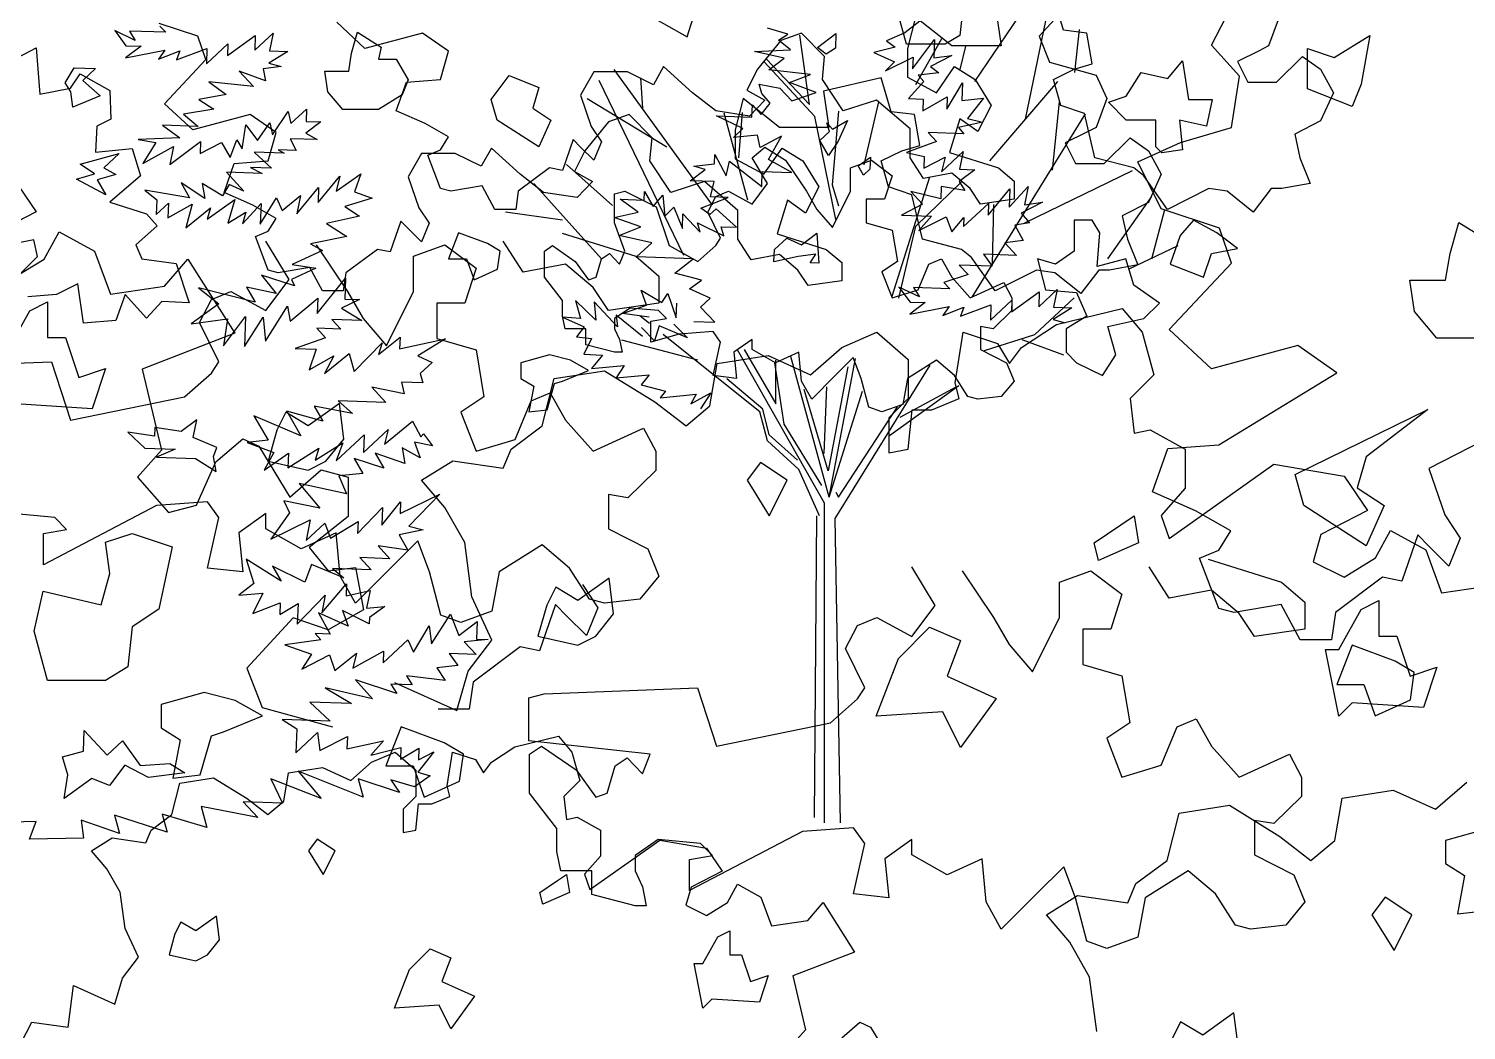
# Model space of a CAD drawing. Header units: inches. Extents: x -11 to 128, y 7 to 56.
# Drawn here: x 28.426 to 29, y 22.631 to 23.031 of the extents above; entities that cross this region are included whole.
import ezdxf

# ---------------------------------------------------------------- set-up
doc = ezdxf.new("R2010")
doc.units = ezdxf.units.IN
doc.header["$MEASUREMENT"] = 0
doc.layers.add('CAY', color=94, linetype='Continuous')
doc.layers.add('CAY-3', color=61, linetype='Continuous')
picture_1 = doc.add_image_def('image1.jpg', size_in_pixel=(1680, 1093))

# ---------------------------------------------------------------- blocks, each defined once
blk = doc.blocks.new('A$C76451831')
at = {"layer": 'CAY'}
for p, q in [((2542.7, 1933.8), (2529.2, 1923.4)), ((2425.3, 1922), (2407, 1927.6)), ((2417, 1916.8), (2425.3, 1922)), ((2529.2, 1923.4), (2513.1, 1916.2)), ((2395.4, 1906.7), (2427.6, 1908.3)), ((2421.9, 1900.8), (2395.4, 1906.7)), ((2427.6, 1908.3), (2417, 1916.8)), ((2520.6, 1910.5), (2501.8, 1905.7)), ((2501.8, 1905.7), (2520.1, 1897.4)), ((2513.1, 1916.2), (2520.6, 1910.5)), ((2536.2, 1891.4), (2555.7, 1917.4)), ((2555.7, 1917.4), (2555.1, 1901.1)), ((2408.4, 1890.4), (2421.9, 1900.8)), ((2512.1, 1889.5), (2536.6, 1901.8)), ((2520.1, 1897.4), (2512.1, 1889.5)), ((2536.6, 1901.8), (2536.2, 1891.4)), ((2571.1, 1903.3), (2552.1, 1893.5)), ((2552.1, 1893.5), (2559.6, 1887.8)), ((2555.1, 1901.1), (2571.1, 1903.3)), ((2445.4, 1886.4), (2408.4, 1890.4)), ((2426.6, 1879.3), (2445.4, 1886.4)), ((2546.2, 1880.1), (2532.6, 1864.8)), ((2559.6, 1887.8), (2541, 1885.8)), ((2541, 1885.8), (2546.2, 1880.1)), ((2402.2, 1869.3), (2399.8, 1877.6)), ((2399.8, 1877.6), (2418.2, 1874.2)), ((2409.6, 1860.9), (2402.2, 1869.3)), ((2418.2, 1874.2), (2428.7, 1862.9)), ((2450.3, 1870.4), (2426.6, 1879.3)), ((2428.7, 1862.9), (2450.3, 1870.4)), ((2566.7, 1855.4), (2580.6, 1878.9)), ((2580.6, 1878.9), (2580.1, 1863.1)), ((2393.3, 1848.3), (2393.7, 1859.2)), ((2393.7, 1859.2), (2401.6, 1850.7)), ((2401.6, 1850.7), (2409.6, 1860.9)), ((2532.6, 1864.8), (2545.7, 1864.3)), ((2545.3, 1853.9), (2567, 1866.3)), ((2545.7, 1864.3), (2545.3, 1853.9)), ((2567, 1866.3), (2566.7, 1855.4)), ((2580.1, 1863.1), (2599.2, 1865.2)), ((2599.2, 1865.2), (2585, 1847.1)), ((2361.6, 1849.4), (2393.3, 1848.3)), ((2385.3, 1838.2), (2361.6, 1849.4)), ((2598.4, 1843.9), (2577, 1839.2)), ((2585, 1847.1), (2598.4, 1843.9)), ((2376.8, 1830.3), (2385.3, 1838.2)), ((2398.2, 1832.3), (2376.8, 1830.3)), ((2400.5, 1821.3), (2398.2, 1832.3)), ((2419.5, 1831.5), (2400.5, 1821.3)), ((2407.9, 1810.6), (2419.5, 1831.5)), ((2581.8, 1833.6), (2550.1, 1834.7)), ((2550.1, 1834.7), (2557.5, 1826.7)), ((2577, 1839.2), (2581.8, 1833.6)), ((2557.5, 1826.7), (2530.9, 1816.8)), ((2530.9, 1816.8), (2546.6, 1813.5)), ((2562, 1799.8), (2581.2, 1817.7)), ((2581.2, 1817.7), (2577.9, 1802)), ((2341.5, 1804.8), (2360.1, 1806.9)), ((2351.8, 1801.7), (2341.5, 1804.8)), ((2360.1, 1806.9), (2360.4, 1815)), ((2360.4, 1815), (2370.2, 1796.1)), ((2370.2, 1796.1), (2373.4, 1809.1)), ((2373.4, 1809.1), (2402, 1786.8)), ((2428.8, 1799), (2407.9, 1810.6)), ((2546.6, 1813.5), (2546.3, 1803.1)), ((2546.3, 1803.1), (2565.2, 1812.8)), ((2565.2, 1812.8), (2562, 1799.8)), ((1735.8, 1794.7), (1756.4, 1764.1)), ((2338.3, 1791.8), (2351.8, 1801.7)), ((2359.6, 1791), (2338.3, 1791.8)), ((2356.4, 1777.5), (2359.6, 1791)), ((2402, 1786.8), (2402.5, 1799.9)), ((2402.5, 1799.9), (2428.8, 1799)), ((2591.5, 1801.5), (2577.6, 1791.1)), ((2577.6, 1791.1), (2582.7, 1783.2)), ((2577.9, 1802), (2591.5, 1801.5)), ((2297.4, 1774.6), (2297.7, 1782.3)), ((2297.7, 1782.3), (2305.3, 1768.9)), ((2305.3, 1768.9), (2313.9, 1779)), ((2313.9, 1779), (2315.9, 1760.3)), ((2561.2, 1775.8), (2534.7, 1782.2)), ((2534.7, 1782.2), (2545.1, 1770.9)), ((2561.5, 1786.7), (2561.2, 1775.8)), ((2582.7, 1783.2), (2561.5, 1786.7)), ((2603.3, 1761.2), (2622.6, 1784.5)), ((2622.1, 1768.2), (2639, 1786.7)), ((2622.6, 1784.5), (2622.1, 1768.2)), ((2639, 1786.7), (2635.8, 1770.5)), ((2292, 1763.9), (2276.1, 1775.3)), ((2276.1, 1775.3), (2297.4, 1774.6)), ((2315.9, 1760.3), (2323.9, 1768.2)), ((2323.9, 1768.2), (2331.4, 1749.4)), ((2347.9, 1767.4), (2372.2, 1777)), ((2355.9, 1761.7), (2347.9, 1767.4)), ((2361.5, 1766.9), (2355.9, 1761.7)), ((2372.2, 1777), (2356.4, 1777.5)), ((2379.5, 1750.4), (2361.5, 1766.9)), ((2545.1, 1770.9), (2526.2, 1761.2)), ((2581.6, 1751.1), (2603.6, 1771.6)), ((2603.6, 1771.6), (2603.3, 1761.2)), ((2651.7, 1772.6), (2632.8, 1762.9)), ((2635.8, 1770.5), (2651.7, 1772.6)), ((1756.4, 1764.1), (1715.1, 1742.8)), ((2270.6, 1759.2), (2292, 1763.9)), ((2294.3, 1750.7), (2270.6, 1759.2)), ((2331.4, 1749.4), (2331.9, 1762.5)), ((2331.9, 1762.5), (2347.1, 1746.1)), ((2347.1, 1746.1), (2344.7, 1754.4)), ((2344.7, 1754.4), (2368.3, 1742.7)), ((2526.2, 1761.2), (2552.9, 1760.2)), ((2552.9, 1760.2), (2541.6, 1747.5)), ((2541.6, 1747.5), (2566, 1759.8)), ((2566, 1759.8), (2571, 1746.5)), ((2571, 1746.5), (2581.9, 1759.2)), ((2581.9, 1759.2), (2581.6, 1751.1)), ((2640.2, 1754.5), (2627, 1752.2)), ((2627, 1752.2), (2634.6, 1738.8)), ((2632.8, 1762.9), (2640.2, 1754.5)), ((1763.5, 1722.2), (1777.1, 1746.4)), ((1777.1, 1746.4), (1808.3, 1729.3)), ((2275, 1743.2), (2294.3, 1750.7)), ((2304.2, 1736.7), (2275, 1743.2)), ((2365.9, 1750.9), (2379.5, 1750.4)), ((2368.3, 1742.7), (2365.9, 1750.9)), ((1808.3, 1729.3), (1822.5, 1690.9)), ((2290.6, 1724.1), (2304.2, 1736.7)), ((2628.7, 1725.4), (2599.3, 1726.4)), ((2599.3, 1726.4), (2607.1, 1715.7)), ((2634.6, 1738.8), (2618.3, 1736.6)), ((2618.3, 1736.6), (2628.7, 1725.4)), ((1735.8, 1705.1), (1763.5, 1722.2)), ((1870.8, 1698), (1891.4, 1722.2)), ((1891.4, 1722.2), (1933.3, 1656.1)), ((2340.9, 1722.3), (2290.6, 1724.1)), ((2324.6, 1709.7), (2340.9, 1722.3)), ((2577.7, 1716.8), (2585.5, 1708.3)), ((2607.1, 1715.7), (2577.7, 1716.8)), ((2348.4, 1703.5), (2324.6, 1709.7)), ((2337.7, 1695.7), (2348.4, 1703.5)), ((2585.5, 1708.3), (2564, 1701.4)), ((2564, 1701.4), (2569.2, 1695.7)), ((1822.5, 1690.9), (1870.8, 1698)), ((2294.6, 1694.5), (2313.2, 1683.4)), ((2299.6, 1681.1), (2294.6, 1694.5)), ((2313.2, 1683.4), (2318.5, 1691.4)), ((2318.5, 1691.4), (2325.9, 1669.8)), ((2356, 1687.3), (2337.7, 1695.7)), ((2524, 1697.3), (2533.9, 1683.8)), ((2542.3, 1688.5), (2524, 1697.3)), ((2569.2, 1695.7), (2537.1, 1696.9)), ((2537.1, 1696.9), (2542.3, 1688.5)), ((2624.3, 1675.2), (2648.9, 1693)), ((2648.4, 1679.8), (2664.8, 1695.1)), ((2648.9, 1693), (2648.4, 1679.8)), ((2664.8, 1695.1), (2661.6, 1679.4)), ((2236.3, 1685.2), (2240.6, 1669.3)), ((2254.4, 1667.9), (2236.3, 1685.2)), ((2252.8, 1684.1), (2254.4, 1667.9)), ((2273.6, 1662), (2252.8, 1684.1)), ((2278, 1673.7), (2299.6, 1681.1)), ((2325.9, 1669.8), (2326.4, 1682.9)), ((2347.5, 1679.5), (2356, 1687.3)), ((2360.2, 1665.9), (2347.5, 1679.5)), ((2547.5, 1683.4), (2533.6, 1673)), ((2533.6, 1673), (2568.7, 1679.9)), ((2533.9, 1683.8), (2547.5, 1683.4)), ((2568.7, 1679.9), (2563, 1671.9)), ((2563, 1671.9), (2581.8, 1679.4)), ((2578.8, 1671.4), (2605.9, 1681.3)), ((2581.8, 1679.4), (2578.8, 1671.4)), ((2605.4, 1667.7), (2624.6, 1685.6)), ((2605.9, 1681.3), (2605.4, 1667.7)), ((2624.6, 1685.6), (2624.3, 1675.2)), ((2677.9, 1678.8), (2661.2, 1668.5)), ((2661.6, 1679.4), (2677.9, 1678.8)), ((2664.3, 1664.1), (2722.6, 1678.3)), ((2722.6, 1678.3), (2740.3, 1657)), ((2224.6, 1670.4), (2244.1, 1661.9)), ((2240.6, 1669.3), (2224.6, 1670.4)), ((2272.6, 1672.4), (2273.6, 1662)), ((2295.9, 1653.3), (2272.6, 1672.4)), ((2301.9, 1670.6), (2278, 1673.7)), ((2310.8, 1662.9), (2306.7, 1649.3)), ((2336, 1652.2), (2310.8, 1662.9)), ((2323.9, 1664.2), (2336, 1652.2)), ((2341.7, 1666.5), (2360.2, 1665.9)), ((2633, 1643.5), (2664.3, 1664.1)), ((2661.2, 1668.5), (2672, 1665.4)), ((1933.3, 1656.1), (1850.8, 1624.3)), ((2244.1, 1661.9), (2237.2, 1653)), ((2237.2, 1653), (2250.5, 1651.6)), ((2250.5, 1651.6), (2243.7, 1637.7)), ((2306.7, 1649.3), (2295.1, 1661.4)), ((2473.2, 1643.5), (2504.5, 1657)), ((2504.5, 1657), (2532.2, 1632.9)), ((2574, 1612.2), (2581.1, 1657)), ((2581.1, 1657), (2611.8, 1647)), ((2740.3, 1657), (2750.9, 1619.3)), ((2243.7, 1637.7), (2260.2, 1636.6)), ((2445.5, 1619.3), (2473.2, 1643.5)), ((2611.8, 1647), (2622.4, 1629.3)), ((2622.4, 1629.3), (2633, 1643.5)), ((1850.8, 1624.3), (1867.9, 1552.3)), ((2260.2, 1636.6), (2250.4, 1624.7)), ((2250.4, 1624.7), (2279.7, 1627.6)), ((2279.7, 1627.6), (2272.6, 1616.4)), ((2355.9, 1591.6), (2362.4, 1629.3)), ((2362.4, 1629.3), (2407.8, 1636.4)), ((2407.8, 1636.4), (2445.5, 1619.3)), ((2532.2, 1632.9), (2532.2, 1598.1)), ((2206.7, 1573.9), (2217.3, 1615.8)), ((2217.3, 1615.8), (2262.1, 1622.8)), ((2262.1, 1622.8), (2306.9, 1595.1)), ((2272.6, 1616.4), (2301.9, 1619.3)), ((2301.9, 1619.3), (2294.6, 1610.4)), ((2577.6, 1598.1), (2574, 1612.2)), ((2750.9, 1619.3), (2729.7, 1598.1)), ((2294.6, 1610.4), (2316.5, 1604.8)), ((2316.5, 1604.8), (2311.6, 1598.8)), ((2311.6, 1598.8), (2343.6, 1601.9)), ((2339, 1593.3), (2356.7, 1603.2)), ((2343.6, 1601.9), (2339, 1593.3)), ((2356.7, 1603.2), (2347.6, 1589.1)), ((2306.9, 1595.1), (2334.7, 1573.9)), ((2334.7, 1573.9), (2355.9, 1591.6)), ((2532.2, 1598.1), (2515.1, 1580.9)), ((2532.2, 1553.2), (2535.7, 1588)), ((2535.7, 1588), (2553.4, 1588)), ((2553.4, 1588), (2577.6, 1598.1)), ((2729.7, 1598.1), (2733.2, 1567.4)), ((2179, 1553.2), (2206.7, 1573.9)), ((2515.1, 1580.9), (2515.1, 1549.7)), ((1916.2, 1541.7), (1940.4, 1562.3)), ((1940.4, 1562.3), (1954.5, 1555.8)), ((2733.2, 1567.4), (2747.4, 1570.3)), ((2747.4, 1570.3), (2778.6, 1553.2)), ((1867.9, 1552.3), (1846.6, 1528.1)), ((1954.5, 1555.8), (1982.2, 1510.4)), ((2171.9, 1536.1), (2179, 1553.2)), ((2515.1, 1549.7), (2532.2, 1553.2)), ((2778.6, 1553.2), (2778.6, 1518.4)), ((1899.1, 1503.3), (1916.2, 1541.7)), ((1982.2, 1510.4), (2010, 1534.6)), ((2010, 1534.6), (2034.1, 1528.1)), ((2099.4, 1525.5), (2127.1, 1542.6)), ((2127.1, 1542.6), (2171.9, 1536.1)), ((2764.5, 1473.6), (2857.6, 1539.7)), ((2857.6, 1539.7), (2920.1, 1529)), ((1846.6, 1528.1), (1874.3, 1496.9)), ((2034.1, 1528.1), (2034.1, 1493.3)), ((2120, 1501.3), (2099.4, 1525.5)), ((2920.1, 1529), (2940.8, 1498.4)), ((2778.6, 1518.4), (2757.4, 1494.2)), ((1874.3, 1496.9), (1899.1, 1503.3)), ((2137.7, 1470.1), (2120, 1501.3)), ((2940.8, 1498.4), (2899.5, 1477.1)), ((2034.1, 1493.3), (1999.3, 1465.6)), ((2757.4, 1494.2), (2764.5, 1473.6)), ((2899.5, 1477.1), (2892.4, 1452.9)), ((2947.9, 1456.5), (2961.4, 1480.7)), ((2961.4, 1480.7), (2992.7, 1463.6)), ((1999.3, 1465.6), (2016.4, 1445)), ((2144.2, 1421.7), (2137.7, 1470.1)), ((2992.7, 1463.6), (3006.8, 1425.2)), ((2016.4, 1445), (2040.6, 1447.9)), ((2040.6, 1447.9), (2047.7, 1410.1)), ((2892.4, 1452.9), (2920.1, 1439.4)), ((2920.1, 1439.4), (2947.9, 1456.5)), ((3006.8, 1425.2), (3055.2, 1432.3)), ((2161.9, 1383.3), (2144.2, 1421.7)), ((2047.7, 1410.1), (2016.4, 1392.5)), ((1985.2, 1403.1), (1943.9, 1358.2)), ((2016.4, 1392.5), (1985.2, 1403.1)), ((2140.7, 1355.6), (2161.9, 1383.3)), ((1943.9, 1358.2), (1957.5, 1323.4)), ((2130.6, 1320.8), (2140.7, 1355.6)), ((2075.2, 1345.6), (2130.6, 1320.8)), ((1957.5, 1323.4), (2020, 1306.3)), ((2281, 794.5), (2332.5, 870.4)), ((2326.2, 761), (2347.8, 865.6)), ((2491.6, 827), (2512.8, 868.3)), ((2134, 774), (2125.3, 835.7)), ((2228.6, 791.9), (2251.7, 832.8)), ((2370.1, 802.5), (2374.1, 840.9)), ((2268, 805.1), (2272.9, 825.9)), ((2516.4, 799.3), (2491.6, 827)), ((2138.7, 763.4), (2093.5, 812.2)), ((2095.8, 814.5), (2134, 774)), ((2022.3, 639.8), (1946.8, 795.6)), ((2047.7, 684.5), (1960.2, 805.1)), ((1985.8, 770.9), (1983.8, 797.9)), ((2294.3, 724.1), (2354.9, 794.5)), ((2509.3, 753.8), (2516.4, 799.3)), ((2007, 736.3), (1936.2, 779.1)), ((2159.9, 768.1), (2154, 702.8)), ((2182.7, 720.5), (2195.7, 776.4)), ((2350.1, 715.8), (2356.4, 776.4)), ((2079.1, 689), (2057.9, 766.3)), ((2071.1, 726.8), (2074.5, 766.9)), ((2157.5, 671.8), (2138.7, 763.4)), ((2278.7, 602.9), (2379.6, 765.8)), ((2463.9, 740.3), (2509.3, 753.8)), ((2426.2, 723.2), (2463.9, 740.3)), ((1958.8, 684.4), (1917.8, 720.8)), ((2446.8, 681.3), (2426.2, 723.2)), ((1948.8, 636.8), (1888.7, 704)), ((2207.6, 603.7), (2240.9, 709.9)), ((2228.7, 665.9), (2269.2, 705.2)), ((2325.4, 669), (2421.3, 715.4)), ((2154, 702.8), (2159.9, 684)), ((2399.3, 636.8), (2438.6, 692.2)), ((1914.2, 671.4), (1863.5, 678.5)), ((2296.7, 631.7), (2297.9, 685.1)), ((2438.6, 636.8), (2450, 680.8)), ((2498.7, 664.2), (2446.8, 681.3)), ((2213.4, 601.8), (2228.7, 665.9)), ((2509.3, 632.9), (2498.7, 664.2)), ((2417.8, 627.7), (2461.8, 648.6)), ((2334.4, 569.5), (2369.4, 602.2)), ((1991.5, 579.5), (1983.4, 586)), ((2034.5, 546.7), (1966.9, 564.4)), ((2041.2, 539.6), (2003.7, 569.7)), ((2289.6, 555.4), (2334.4, 569.5)), ((2323, 565.2), (2360, 551.4)), ((2147.3, 419.7), (2069.9, 556)), ((2075.8, 556.2), (2104.1, 507.8)), ((2089.9, 500.7), (2041.2, 539.6)), ((2102.9, 544.4), (2111.2, 489.7)), ((2104.1, 507.8), (2104.1, 546.7)), ((2151.6, 424.8), (2117.3, 549.9)), ((2168.2, 540.8), (2150.5, 448.4)), ((2151.6, 424.8), (2175, 548.1)), ((2156.8, 405.9), (2241.3, 542.4)), ((2092.3, 503.1), (2060.4, 530.2)), ((2150.5, 448.4), (2129.2, 520.8)), ((2146.9, 463.7), (2149.3, 523.1)), ((2151.6, 424.8), (2181.2, 519.2)), ((2205.1, 479.9), (2266.8, 524.3)), ((2214.5, 496), (2264.5, 523.1)), ((2096.6, 475.1), (2089.9, 500.7)), ((2098.2, 480.3), (2092.3, 503.1)), ((2159.9, 424.8), (2212.2, 505.4)), ((2111.2, 489.7), (2144.6, 435.4)), ((2124.5, 449.6), (2096.6, 475.1)), ((2123.3, 457.8), (2098.2, 480.3)), ((2143, 408.3), (2124.5, 449.6)), ((2157.5, 429.5), (2159.9, 424.8)), ((2147.3, 135.4), (2147.3, 419.7)), ((2138.3, 140.1), (2140.6, 408.3)), ((2161.5, 135.4), (2156.8, 405.9))]:
    blk.add_line(p, q, dxfattribs=at)
for points in [[(2451.7, 1910.2), (2468, 1922.8), (2467.5, 1909.6), (2459.2, 1904.5)], [(2453.8, 1827.6), (2462.2, 1835.5), (2459.8, 1843.3), (2465, 1837.6), (2478.4, 1845.3), (2470.1, 1827), (2461.5, 1814.2)], [(2452.7, 1718.4), (2445, 1718.7), (2450.2, 1726.6), (2434.3, 1724.5), (2412.8, 1719.8), (2413.2, 1730.7), (2424.4, 1740.7), (2437.4, 1734.8), (2450.9, 1745.2)], [(1750.8, 1676.2), (1766.7, 1684.2), (1766.7, 1652.5), (1782.5, 1652.5), (1794.4, 1616.8), (1818.1, 1624.8), (1806.3, 1589.1), (1742.9, 1593.1), (1731.1, 1581.2), (1719.2, 1640.6), (1731.1, 1640.6)], [(2424.5, 1525.4), (2400.8, 1541.2), (2388.9, 1525.4), (2408.7, 1493.7)], [(2721.4, 1485.8), (2733.3, 1493.7), (2737.3, 1469.9), (2701.6, 1454.1), (2697.7, 1469.9)], [(1754.8, 1391.1), (1762.7, 1426.7), (1814.2, 1414.8), (1822.1, 1442.6), (1818.1, 1470.3), (1841.9, 1478.2), (1877.5, 1466.3), (1865.7, 1410.9), (1841.9, 1395), (1837.9, 1359.4), (1818.1, 1347.5), (1766.7, 1347.5)], [(2270.1, 1406.6), (2266.2, 1438.3), (2238.4, 1418.5), (2218.7, 1430.3), (2210.7, 1414.5), (2202.8, 1386.8), (2238.4, 1378.9), (2254.3, 1386.8)], [(2935.2, 1410.5), (2951, 1418.5), (2951, 1386.8), (2966.9, 1386.8), (2978.8, 1351.1), (3002.5, 1359.1), (2990.6, 1323.4), (2927.3, 1327.4), (2915.4, 1315.5), (2903.5, 1374.9), (2915.4, 1374.9)], [(2523.5, 1367), (2551.2, 1394.7), (2578.9, 1382.8), (2567, 1351.1), (2610.6, 1331.3), (2578.9, 1287.8), (2563.1, 1319.5), (2503.7, 1315.5)], [(2022.5, 1195.9), (2006.6, 1206.4), (1998.7, 1195.9), (2011.9, 1174.8)], [(2220.4, 1169.5), (2228.3, 1174.8), (2231, 1158.9), (2207.2, 1148.4), (2204.6, 1158.9)], [(1919.5, 1116.7), (1916.9, 1137.8), (1898.4, 1124.6), (1885.2, 1132.5), (1880, 1122), (1874.7, 1103.5), (1898.4, 1098.2), (1909, 1103.5)], [(2362.9, 1119.3), (2373.5, 1124.6), (2373.5, 1103.5), (2384.1, 1103.5), (2392, 1079.7), (2407.8, 1085), (2399.9, 1061.2), (2357.7, 1063.9), (2349.7, 1055.9), (2341.8, 1095.6), (2349.7, 1095.6)], [(2088.5, 1090.3), (2106.9, 1108.8), (2125.4, 1100.8), (2117.5, 1079.7), (2146.5, 1066.5), (2125.4, 1037.5), (2114.9, 1058.6), (2075.3, 1055.9)], [(2062.1, 857.9), (2075.3, 879), (2022.5, 916), (1985.5, 894.9), (1990.8, 887), (1982.9, 857.9), (2025.1, 834.2), (2035.7, 868.5)], [(2577.1, 788.1), (2577.1, 823.8), (2600.8, 815.8), (2632.5, 835.6), (2624.6, 792.1), (2616.7, 772.3)], [(1476.9, 785.4), (1471.7, 793.3), (1479.9, 806.6), (1498.9, 806), (1487.6, 795.5), (1503, 781.8), (1478.7, 771.8)], [(2415.7, 781.4), (2428.9, 802.5), (2452.7, 797.2), (2465.9, 813), (2471.2, 778.7), (2492.3, 778.7), (2487, 755), (2463.2, 760.2), (2465.9, 733.8), (2447.4, 731.2), (2442.1, 736.5), (2442.1, 760.2), (2415.7, 760.2), (2399.9, 776.1)], [(1856.2, 760.2), (1850.9, 778.7), (1866.8, 799.8), (1893.2, 789.3), (1887.9, 770.8), (1903.7, 760.2), (1893.2, 736.5)], [(1485.1, 721.2), (1519.8, 730.4), (1506.2, 717.8), (1516.9, 712), (1500.4, 707.1), (1508.1, 693.7), (1481.9, 707.7), (1497.9, 712.6)], [(1999.5, 590.8), (1974.4, 593.1), (1960.6, 583.7), (1960.6, 574.6), (1964.9, 565.2), (1967.3, 553.8), (1960.6, 553.8), (1935.1, 560.5), (1935.1, 574.6), (1916.6, 574.6), (1914.2, 586), (1914.2, 599.8), (1898.1, 620.6), (1898.1, 643.8), (1905.2, 648.6), (1925.6, 634.4), (1937.4, 618.3), (1944.1, 620.6), (1948.8, 636.8), (1955.9, 641.5), (1964.9, 632), (1969.6, 643.8), (1960.6, 669), (1960.6, 694.6), (1969.6, 696.9), (1997.6, 683.2), (2009, 648.6), (2034.5, 634.4), (2050.6, 648.6), (2054.9, 655.2), (2043.5, 678.5), (2050.6, 692.2), (2062, 696.9), (2082.9, 685.5), (2096.6, 704), (2082.9, 726.8), (2094.3, 736.3), (2112.7, 724.5), (2131.2, 696.9), (2140.6, 680.8), (2154.4, 664.7), (2170.5, 696.9), (2170.5, 717.8), (2189, 724.5), (2207.5, 710.7), (2200.8, 689.9), (2184.3, 689.9), (2184.3, 669), (2207.5, 662.3), (2212.2, 634.4), (2198.4, 625.4), (2207.5, 602.2), (2230.7, 609.2), (2240.1, 632), (2251.5, 636.8), (2260.5, 620.6), (2277, 602.2), (2306.9, 615.9), (2314, 602.2), (2314, 590.8), (2297.5, 574.6), (2286.1, 576.6), (2286.1, 556.2), (2309.3, 544.4), (2316, 528.2), (2304.6, 514.5), (2283.7, 512.1), (2274.7, 514.5), (2262.9, 533), (2246.8, 546.7), (2221.2, 530.6), (2216.9, 507.4), (2198.4, 500.7), (2186.6, 505), (2179.9, 530.6), (2172.9, 549.1), (2156.8, 533), (2135.9, 512.1), (2126.9, 528.2), (2124.5, 553.8), (2103.7, 544.4), (2082.9, 556.2), (2082.9, 565.2), (2066.7, 553.8), (2069.1, 530.6), (2048.3, 533), (2054.9, 562.8), (2048.3, 572.3), (2018, 569.9), (1992.8, 562.8), (1992.8, 581.3), (2006.6, 583.7)], [(2392.2, 660), (2385.5, 671.4), (2369.4, 671.4), (2369.4, 643.8), (2352.9, 632), (2336.8, 636.8), (2343.9, 609.2), (2371.4, 606.9), (2380.8, 586), (2362.3, 574.6), (2362.3, 553.8), (2371.4, 544.4), (2394.6, 533), (2406.4, 551.4), (2399.3, 576.6), (2431.5, 583.7), (2445.3, 597.4), (2422.5, 613.6), (2415.4, 636.8), (2389.8, 630.1)], [(2475.5, 671.4), (2463.7, 657.6), (2454.7, 632), (2484.6, 620.6), (2491.7, 641.5), (2514.8, 646.2), (2496.4, 660)], [(1603.8, 461), (1606.8, 469), (1585.8, 477.9), (1589, 493.7), (1575.1, 483.3), (1551.6, 486.8), (1551.4, 479.1), (1527.5, 482.7), (1542.8, 468.5), (1569.5, 467.6), (1553, 460.5), (1587.8, 459.2), (1606, 447.7)], [(1474.2, 178.1), (1469.4, 194.1), (1488.1, 198.9), (1488.8, 217.4), (1509.3, 195.4), (1522.9, 208.1), (1538.4, 186.2), (1564.8, 188), (1578.1, 179.9), (1545.8, 175.6), (1524.8, 186.7), (1511.1, 168.6), (1495.4, 174.6), (1470.8, 156.9)], [(1809, 206.5), (1770.6, 220.7), (1757.1, 185.9), (1781.3, 185.9), (1791.3, 158.2), (1822.5, 172.3), (1826.1, 196.5)]]:
    blk.add_lwpolyline(points, close=True, dxfattribs=at)
for points in [[(2492.6, 1796.8), (2487.9, 1805.1), (2498.6, 1812.9), (2498.2, 1802), (2492.6, 1796.8)], [(1738.5, 1015.9), (1752.7, 1043.4), (1784.9, 1039.1), (1789.6, 1076), (1826.6, 1059.5), (1833.2, 1082.7), (1847.4, 1101.2), (1835.6, 1126.7), (1831.3, 1159), (1819.5, 1179.8), (1805.7, 1196), (1824.2, 1207.4), (1854.1, 1203), (1858.8, 1214.4), (1877.3, 1228.2), (1884.3, 1256.1), (1914.2, 1260.8), (1944.1, 1242.4), (1962.6, 1228.2), (1976.7, 1240), (1981, 1265.2), (2011.3, 1269.9), (2036.5, 1258.5), (2054.9, 1274.6), (2075.8, 1283.7), (2094.3, 1267.5), (2094.3, 1244.3), (2082.9, 1232.9), (2082.9, 1212.1), (2094.3, 1214.4), (2096.6, 1237.6), (2108.4, 1237.6), (2124.5, 1244.3), (2122.2, 1253.8), (2126.9, 1283.7), (2147.3, 1277), (2154.4, 1265.2), (2161.5, 1274.6), (2182.3, 1288.4), (2221.2, 1297.8), (2233, 1283.7), (2240.1, 1258.5), (2225.9, 1244.3), (2228.3, 1223.9), (2237.7, 1225.8), (2258.6, 1214.4), (2258.6, 1191.2), (2244.4, 1175.1), (2249.1, 1161.4), (2311.2, 1205.4), (2352.9, 1198.3), (2366.7, 1177.9), (2339.1, 1163.7), (2334.4, 1147.6), (2352.9, 1138.5), (2371.4, 1149.9), (2380.4, 1166.1), (2401.2, 1154.7), (2410.7, 1129.1), (2442.9, 1133.8), (2456.7, 1149.9), (2484.6, 1105.9), (2429.6, 1084.7), (2441, 1036.7), (2426.8, 1020.6)], [(2473.2, 1029.6), (2489.3, 1043.4), (2498.7, 1039.1), (2517.2, 1008.8)], [(2551.8, 851.9), (2542.4, 826.3), (2533.3, 821.6), (2514.8, 812.5), (2523.9, 794.1), (2549.4, 794.1), (2572.6, 816.9), (2588.7, 805.5), (2600.1, 784.6), (2588.7, 759.5), (2565.6, 747.7), (2570.3, 726.8), (2579.3, 704), (2554.2, 699.3), (2544.7, 699.3), (2528.6, 678.5), (2505.4, 696.9), (2489.3, 699.3), (2452.3, 680.8), (2431.5, 710.7), (2422.5, 717.8), (2387.9, 726.8), (2378.5, 766.1), (2357.6, 773.2), (2350.9, 796.4), (2369.4, 805.5), (2385.5, 810.2), (2380.8, 837.7), (2360, 840.1), (2350.9, 870.4)], [(2299.8, 858.6), (2304.6, 826.3), (2260.5, 826.3), (2228.3, 851.9), (2221.2, 824), (2221.2, 798.4), (2246.8, 784.6), (2262.9, 807.8), (2281.4, 796.4), (2295.5, 773.2), (2283.7, 750), (2267.6, 761.4), (2258.6, 731.5), (2302.2, 717.8), (2316, 706), (2316, 689.9), (2286.1, 685.5), (2277, 699.3), (2260.5, 713.1), (2235.4, 708.3), (2223.6, 726.8), (2223.6, 752.4), (2193.7, 777.9), (2163.8, 768.5), (2145.4, 796.4), (2147.3, 816.9), (2126.9, 837.7), (2108.4, 831), (2087.6, 805.5), (2078.1, 787), (2094.3, 777.9), (2080.5, 763.8), (2050.6, 768.5), (2029.8, 784.6), (2004.2, 807.8), (1995.2, 791.7), (1972, 803.1), (1942.1, 803.1), (1930.3, 782.3), (1939.8, 754.7), (1948.8, 741), (1942.1, 724.5), (1930.3, 736.3), (1923.7, 742.9), (1914.2, 715.4), (1902.8, 717.8), (1874.9, 696.9), (1872.6, 680.8), (1854.1, 680.8), (1842.7, 701.7), (1814.8, 696.9), (1805.7, 699.3), (1794.3, 729.2), (1805.7, 733.9), (1812.8, 745.3), (1792, 757.1), (1766.4, 768.5), (1775.5, 794.1), (1805.7, 796.4), (1812.8, 821.6), (1789.6, 837.7), (1738.5, 824), (1713.4, 847.2)], [(1556, 843.9), (1561.2, 838.3), (1529.1, 839.4), (1534.2, 831), (1515.9, 839.8), (1525.9, 826.3), (1539.5, 825.9), (1525.5, 815.5), (1560.6, 822.4), (1554.9, 814.4), (1573.8, 821.9), (1570.8, 813.9), (1597.8, 823.8), (1597.4, 810.2), (1616.6, 828.2), (1616.2, 817.7), (1640.9, 835.5), (1640.4, 822.3), (1656.8, 837.6), (1653.5, 821.9), (1669.8, 821.3), (1653.1, 811), (1663.9, 807.9), (1648, 805.8), (1649.9, 795.3), (1626.6, 803.8), (1639.3, 790.2), (1599.5, 794.3), (1615, 782.9), (1590.8, 778.7), (1604.1, 770.1), (1577.2, 765.6), (1590, 754.7), (1558.3, 755.8), (1573.8, 744.4), (1536.6, 743), (1552.3, 740.2), (1540.8, 721.6), (1568.1, 736.9), (1564.8, 720.7), (1592.2, 741.1), (1591.9, 730.6), (1610.8, 740.4), (1618.5, 727), (1624.5, 742.7), (1629.2, 734.8), (1632.6, 756), (1643, 742), (1654, 757.9), (1656.3, 747), (1670.2, 767.8), (1672.6, 757.3), (1686.6, 770), (1686.2, 759.1), (1699.3, 758.6), (1685.9, 748.7), (1696.1, 742.9), (1672.1, 743.7), (1677.2, 733.1), (1661.3, 733.7), (1666.6, 730.8), (1639.9, 731.7), (1655.3, 717.6), (1636.8, 718.2), (1647, 712.9), (1615.3, 714), (1630.6, 697.1), (1617.6, 703), (1611.9, 692.8), (1593.7, 703.8), (1595.9, 690.6), (1575.1, 704.5), (1582.3, 691.1), (1542.7, 697.9), (1553.3, 689.4), (1552.8, 676.3), (1563.6, 686.3), (1563.1, 673.2), (1584.9, 685.6), (1579.1, 664.5), (1601.1, 682.3), (1598, 672), (1622.6, 689.7), (1616.4, 668.6), (1632.6, 678.5), (1629.6, 668.1), (1646.1, 686.1), (1645.4, 667.6), (1659.8, 691.1), (1664.9, 680), (1681.2, 693.1), (1677.9, 676.9), (1697.3, 700.2), (1696.8, 687.1), (1716.2, 710.4), (1713, 696.9), (1734.9, 712.5), (1729.3, 696.4), (1745, 690.8), (1720.7, 683.5), (1733.6, 674.9), (1704.3, 668.2), (1722.5, 656.7), (1690.1, 650.1), (1700.8, 644.3), (1673.6, 631.7), (1694.8, 628.7), (1673.2, 618.6), (1675.7, 613), (1646.5, 622.2), (1659.6, 605.9), (1633, 611.8), (1640.7, 598.4), (1590.4, 611), (1608.5, 596.8), (1583.9, 579.1), (1616.2, 583.4), (1612.6, 559.5), (1632.1, 585.5), (1631.2, 558.8), (1648, 585), (1649.9, 563.6), (1669.6, 594.7), (1671.9, 581.4), (1696.6, 601.9), (1696.1, 588.3), (1721.2, 619.6), (1720.6, 601), (1733.7, 600.6), (1717.6, 593), (1735.8, 581.9), (1709.1, 582.8), (1716.9, 574.4), (1695.7, 575.2), (1703.5, 566.7), (1676.5, 557.2), (1695, 556.6), (1688.9, 538.2), (1710.7, 550.6), (1702.4, 535), (1724.3, 552.8), (1728.8, 536.8), (1753.7, 562.3), (1750.6, 551.9), (1769.7, 567.1), (1769.3, 556.7), (1810, 565.7), (1785.4, 550.7), (1798.4, 544.8), (1787.6, 534.8), (1790, 526.5), (1771, 527.2), (1773.4, 516.7), (1744.6, 522.7), (1757.2, 509.1), (1714.7, 510.6), (1727.4, 499.2), (1693.2, 505.9), (1700.9, 492.5), (1669.1, 501.3), (1681.4, 479.5), (1639.5, 497.3), (1652.3, 475.6), (1633.6, 473.5), (1657.4, 464.5), (1648.7, 449), (1670.5, 464.1), (1670, 450.9), (1697.4, 468.6), (1694.3, 457.8), (1718.8, 473.3), (1712.8, 457.1), (1737.7, 480.3), (1737.1, 464.5), (1759.1, 485), (1755.9, 472), (1780.7, 492.4), (1788.3, 478.5), (1790.7, 481.2), (1798.5, 470.5), (1782.7, 473.7), (1787.7, 460), (1771.7, 468.7), (1773.9, 455), (1747.5, 464.1), (1755.2, 450.7), (1728.8, 459.3), (1736.5, 445.9), (1715.1, 443.9), (1722.2, 427.8), (1680, 437), (1698.2, 415), (1666.3, 421.6), (1671.3, 411), (1654.7, 387.5), (1689.7, 404.9), (1686.3, 386.4), (1702.7, 401.7), (1707.7, 388.4), (1732.3, 403.4), (1731.9, 392.6), (1754, 415.8), (1753.4, 400), (1770, 420.7), (1769.7, 410.3), (1805.2, 427.6), (1777.4, 399.1), (1790.4, 396), (1769, 391.3), (1776.7, 377.8), (1750.1, 381.5), (1760.6, 370.2), (1733.8, 371.2), (1743.9, 360.4), (1709.5, 361.6), (1719.6, 353.1), (1691, 365), (1685, 349.3), (1656.1, 363.5), (1663.8, 350.1), (1632.7, 369.7), (1639.7, 348.2), (1626.2, 337.8), (1647.6, 339.7), (1638.8, 321.5), (1663.1, 331), (1662.7, 320.6), (1679, 330.5), (1678.3, 311.9), (1703.2, 337.8), (1700, 322), (1722.2, 348), (1721.8, 337.1), (1743.2, 341.8), (1740, 326.1), (1756.3, 327.8), (1742.4, 317.8), (1742.2, 312.4), (1718.6, 324.1), (1723.6, 310.3), (1697.2, 322.1), (1707.5, 303.2), (1694.3, 303.7), (1699.1, 298), (1667.2, 293.7), (1691, 285.2), (1682.3, 271.9), (1706.8, 284.6), (1711.8, 270.9), (1730.9, 286.1), (1727.7, 273), (1755, 287.9), (1754.6, 277.5), (1776.6, 298.1), (1781.7, 287), (1795.6, 310.5), (1797.8, 294.6), (1814.6, 320.8), (1822.1, 301.9), (1838.4, 314.5), (1837.8, 298.6), (1848.2, 298.3), (1826.8, 296.3), (1837.3, 285.1), (1813.3, 285.9), (1821.1, 275.2), (1802.5, 273.1), (1809.8, 262), (1775.5, 265.9), (1780.6, 258), (1761.6, 258.7), (1766.8, 250.4), (1730.1, 262.5), (1745.3, 245.7), (1703.1, 255.3), (1726.6, 241.3), (1689.5, 242.6), (1707.5, 225.7), (1664.9, 227.2), (1677.8, 219), (1677, 197.7), (1696.2, 215.6), (1698.4, 199.7), (1722.9, 212), (1722.5, 201.1), (1754.9, 208.2), (1743.6, 195.4), (1770.5, 202.2), (1770.2, 191.8), (1786.4, 201.6), (1786, 191.2), (1799.9, 198.4), (1785.6, 180.3), (1796.4, 177.2), (1782.5, 167.3), (1761.4, 173.5), (1769.1, 162.3), (1732.4, 174.5), (1736.8, 158), (1679.2, 181.3), (1699.6, 157), (1654.9, 174.5), (1665, 152.8), (1630.2, 154), (1643.3, 140), (1592.9, 149.9), (1597.7, 131.1), (1558.2, 142.9), (1562.6, 126.9), (1515.6, 142.2), (1520, 125.7), (1486, 137.8), (1488.1, 121.8), (1440.1, 120.8), (1446.1, 136.4), (1358.1, 134.1)]]:
    blk.add_lwpolyline(points, dxfattribs=at)
at = {"layer": 'CAY-3'}
for p, q in [((3001.4, 1232.8), (3029.1, 1257)), ((2911.8, 1205.1), (2918.3, 1242.8)), ((2918.3, 1242.8), (2963.7, 1249.9)), ((2963.7, 1249.9), (3001.4, 1232.8)), ((2762.6, 1187.4), (2773.2, 1229.3)), ((2773.2, 1229.3), (2818.1, 1236.4)), ((2818.1, 1236.4), (2862.9, 1208.6)), ((2862.9, 1208.6), (2890.6, 1187.4)), ((2890.6, 1187.4), (2911.8, 1205.1)), ((2734.9, 1166.8), (2762.6, 1187.4)), ((2727.8, 1149.6), (2734.9, 1166.8)), ((2655.3, 1139), (2683, 1156.1)), ((2683, 1156.1), (2727.8, 1149.6)), ((2676, 1114.8), (2655.3, 1139)), ((2693.6, 1083.6), (2676, 1114.8)), ((2700.1, 1035.2), (2693.6, 1083.6)), ((6173.4, 618.5), (6152.8, 652.7)), ((6381.5, 625), (6363.8, 652.7)), ((6416.3, 659.8), (6481.8, 639.1)), ((6197.6, 649.2), (6225.3, 607.9)), ((6284.2, 639.1), (6312, 649.2)), ((6312, 649.2), (6339.7, 628.5)), ((2453.9, 573.9), (2509.3, 632.9)), ((6284.2, 607.9), (6284.2, 639.1)), ((6339.7, 628.5), (6329.6, 597.3)), ((6419.3, 632.1), (6381.5, 625)), ((6444, 611.4), (6419.3, 632.1)), ((6481.8, 639.1), (6502.4, 621.4)), ((6152.8, 590.8), (6173.4, 618.5)), ((6502.4, 621.4), (6502.4, 597.3)), ((6104.4, 600.8), (6121.5, 607.9)), ((6121.5, 607.9), (6152.8, 590.8)), ((6225.3, 607.9), (6239.4, 583.7)), ((6260.1, 559.5), (6284.2, 607.9)), ((6457.6, 590.8), (6444, 611.4)), ((6093.8, 580.2), (6104.4, 600.8)), ((6304.9, 597.3), (6304.9, 566)), ((6329.6, 597.3), (6304.9, 597.3)), ((6502.4, 597.3), (6457.6, 590.8)), ((6110.9, 545.4), (6093.8, 580.2)), ((6239.4, 583.7), (6260.1, 559.5)), ((2491.6, 539.1), (2453.9, 573.9)), ((6304.9, 566), (6339.7, 556)), ((2568.3, 559.8), (2491.6, 539.1)), ((2603, 535.6), (2568.3, 559.8)), ((6339.7, 556), (6346.7, 514.1)), ((5825.7, 539.8), (5961.9, 545.3)), ((5961.9, 545.3), (5979, 493.4)), ((6104.4, 535.3), (6110.9, 545.4)), ((2498.1, 471.6), (2603, 535.6)), ((6080.2, 514.1), (6104.4, 535.3)), ((5979, 493.4), (6080.2, 514.1)), ((6346.7, 514.1), (6326.1, 500.5)), ((6388.6, 510.6), (6405.7, 517.6)), ((6405.7, 517.6), (6419.3, 493.4)), ((2797, 507.9), (2685, 450.4)), ((6326.1, 500.5), (6339.7, 465.7)), ((6374.5, 476.3), (6388.6, 510.6)), ((6419.3, 493.4), (6444, 465.7)), ((6444, 465.7), (6488.8, 486.4)), ((6488.8, 486.4), (6499.5, 465.7)), ((6339.7, 465.7), (6374.5, 476.3)), ((2439.1, 429.8), (2452.7, 468.1)), ((2452.7, 468.1), (2498.1, 471.6)), ((6499.5, 465.7), (6499.5, 448.6)), ((2685, 450.4), (2699.2, 409.1)), ((6499.5, 448.6), (6474.7, 424.4)), ((2477.5, 412.7), (2439.1, 429.8)), ((6457.6, 427.4), (6457.6, 396.7)), ((6474.7, 424.4), (6457.6, 427.4)), ((2508.7, 395), (2477.5, 412.7)), ((5964.9, 406.7), (5927.1, 410.3)), ((6055.5, 417.4), (5954.9, 364.8)), ((6100.9, 420.9), (6055.5, 417.4)), ((6110.9, 406.7), (6100.9, 420.9)), ((6152.8, 410.3), (6128.6, 393.2)), ((6152.8, 396.7), (6152.8, 410.3)), ((2699.2, 409.1), (2712.7, 388.5)), ((5975.5, 396.1), (5964.9, 406.7)), ((6100.9, 361.9), (6110.9, 406.7)), ((6184, 379), (6152.8, 396.7)), ((6457.6, 396.7), (6492.4, 379)), ((2498.1, 377.9), (2508.7, 395)), ((2675.1, 391.3), (2660.8, 350.1)), ((2685, 381.4), (2675.1, 391.3)), ((2712.7, 388.5), (2702.7, 363.7)), ((5954.9, 392.6), (5975.5, 396.1)), ((5954.9, 364.8), (5954.9, 392.6)), ((6128.6, 393.2), (6132.1, 358.4)), ((6215.3, 393.2), (6184, 379)), ((6218.8, 354.8), (6215.3, 393.2)), ((6287.8, 386.1), (6263.6, 361.9)), ((6298.4, 358.4), (6287.8, 386.1)), ((2481, 370.8), (2498.1, 377.9)), ((2702.7, 363.7), (2685, 381.4)), ((6398.6, 382.6), (6360.3, 358.4)), ((6422.8, 361.9), (6398.6, 382.6)), ((6492.4, 379), (6502.4, 354.8)), ((2245.7, 328.6), (2225, 362.9)), ((2269.8, 359.3), (2297.6, 318)), ((2356.5, 349.3), (2384.2, 359.3)), ((2384.2, 359.3), (2411.9, 338.7)), ((2453.8, 335.1), (2436.1, 362.9)), ((2498.1, 326), (2481, 370.8)), ((2488.6, 369.9), (2554, 349.3)), ((6132.1, 358.4), (6100.9, 361.9)), ((6263.6, 361.9), (6232.4, 330.6)), ((6308.4, 320), (6298.4, 358.4)), ((6360.3, 358.4), (6353.8, 323.6)), ((6440.5, 334.2), (6422.8, 361.9)), ((1932.1, 347.2), (1945.6, 326.5)), ((2356.5, 318), (2356.5, 349.3)), ((2554, 349.3), (2574.7, 331.6)), ((2643.7, 353.7), (2601.9, 322.4)), ((2660.8, 350.1), (2643.7, 353.7)), ((6232.4, 330.6), (6218.8, 354.8)), ((6502.4, 354.8), (6485.3, 334.2)), ((2411.9, 338.7), (2401.9, 307.4)), ((2491.5, 342.2), (2453.8, 335.1)), ((2516.3, 321.6), (2491.5, 342.2)), ((6454.1, 330.6), (6440.5, 334.2)), ((6485.3, 334.2), (6454.1, 330.6)), ((1908, 329.4), (1893.8, 288.2)), ((1917.9, 319.4), (1908, 329.4)), ((1945.6, 326.5), (1935.6, 301.8)), ((2225, 300.9), (2245.7, 328.6)), ((2511.7, 322.4), (2498.1, 326)), ((2553.5, 329.5), (2511.7, 322.4)), ((2529.9, 300.9), (2516.3, 321.6)), ((2570.6, 298.2), (2553.5, 329.5)), ((2574.7, 331.6), (2574.7, 307.4)), ((2601.9, 322.4), (2598.3, 298.2)), ((6326.1, 313.5), (6308.4, 320)), ((6353.8, 323.6), (6326.1, 313.5)), ((1935.6, 301.8), (1917.9, 319.4)), ((2166.1, 290.3), (2176.7, 310.9)), ((2176.7, 310.9), (2193.8, 318)), ((2193.8, 318), (2225, 300.9)), ((2297.6, 318), (2311.7, 293.8)), ((2332.3, 269.7), (2356.5, 318)), ((2377.2, 307.4), (2377.2, 276.1)), ((2401.9, 307.4), (2377.2, 307.4)), ((2574.7, 307.4), (2529.9, 300.9)), ((2598.3, 298.2), (2570.6, 298.2)), ((1876.7, 291.7), (1834.8, 260.5)), ((1893.8, 288.2), (1876.7, 291.7)), ((2183.2, 255.5), (2166.1, 290.3)), ((2311.7, 293.8), (2332.3, 269.7)), ((2377.2, 276.1), (2411.9, 266.1)), ((1834.8, 260.5), (1831.3, 236.3)), ((2411.9, 266.1), (2419, 224.2)), ((1884.4, 246.4), (1898, 249.9)), ((1884.4, 208.1), (1884.4, 246.4)), ((1898, 249.9), (2034.2, 255.5)), ((2034.2, 255.5), (2051.3, 203.6)), ((2152.5, 224.2), (2176.7, 245.5)), ((2176.7, 245.5), (2183.2, 255.5)), ((1831.3, 236.3), (1803.5, 236.3)), ((2051.3, 203.6), (2152.5, 224.2)), ((2419, 224.2), (2398.4, 210.7)), ((2446.7, 186.5), (2460.9, 220.7)), ((2460.9, 220.7), (2478, 227.8)), ((2478, 227.8), (2491.5, 203.6)), ((1992.3, 196.5), (1884.4, 208.1)), ((2398.4, 210.7), (2411.9, 175.9)), ((1885, 196.5), (1895.6, 203.6)), ((1885, 161.7), (1885, 196.5)), ((1895.6, 203.6), (1926.3, 182.3)), ((1961.1, 185.9), (1971.7, 193)), ((1971.7, 193), (1985.3, 178.8)), ((1985.3, 178.8), (1992.3, 196.5)), ((2491.5, 203.6), (2516.3, 175.9)), ((2516.3, 175.9), (2561.1, 196.5)), ((2561.1, 196.5), (2571.7, 175.9)), ((1926.3, 182.3), (1944, 158.2)), ((1954, 161.7), (1961.1, 185.9)), ((2411.9, 175.9), (2446.7, 186.5)), ((2571.7, 175.9), (2571.7, 158.8)), ((1909.2, 130.4), (1885, 161.7)), ((1944, 158.2), (1954, 161.7)), ((2571.7, 158.8), (2547, 134.6)), ((1909.2, 109.8), (1909.2, 130.4)), ((2173.1, 131), (2127.7, 127.5)), ((2183.2, 116.9), (2173.1, 131)), ((2529.9, 137.5), (2529.9, 106.9)), ((2547, 134.6), (2529.9, 137.5)), ((1999.4, 120.4), (1978.8, 106.3)), ((2037.1, 116.9), (1999.4, 120.4)), ((2127.7, 127.5), (2027.1, 75)), ((2047.8, 106.3), (2037.1, 116.9)), ((2173.1, 72.1), (2183.2, 116.9)), ((2225, 120.4), (2200.9, 103.3)), ((2225, 106.9), (2225, 120.4)), ((1912.7, 92.7), (1909.2, 109.8)), ((1978.8, 106.3), (1978.8, 92.7)), ((2027.1, 102.7), (2047.8, 106.3)), ((2027.1, 75), (2027.1, 102.7)), ((2200.9, 103.3), (2204.4, 68.5)), ((2256.3, 89.2), (2225, 106.9)), ((2287.5, 103.3), (2256.3, 89.2)), ((2291.1, 65), (2287.5, 103.3)), ((2529.9, 106.9), (2564.7, 89.2)), ((1940.4, 92.7), (1912.7, 92.7)), ((1940.4, 71.5), (1940.4, 92.7)), ((1978.8, 92.7), (1985.3, 78.5)), ((2360.1, 96.2), (2335.9, 72.1)), ((2370.7, 68.5), (2360.1, 96.2)), ((2470.9, 92.7), (2432.6, 68.5)), ((2495.1, 72.1), (2470.9, 92.7)), ((1985.3, 78.5), (1988.8, 61.4)), ((2564.7, 89.2), (2574.7, 65)), ((1978.8, 61.4), (1940.4, 71.5)), ((2204.4, 68.5), (2173.1, 72.1)), ((2304.6, 40.8), (2291.1, 65)), ((2335.9, 72.1), (2304.6, 40.8)), ((2380.7, 30.2), (2370.7, 68.5)), ((2432.6, 68.5), (2426.1, 33.7)), ((2512.8, 44.3), (2495.1, 72.1)), ((2574.7, 65), (2557.6, 44.3)), ((1988.8, 61.4), (1978.8, 61.4)), ((2526.3, 40.8), (2512.8, 44.3)), ((2557.6, 44.3), (2526.3, 40.8)), ((2398.4, 23.7), (2380.7, 30.2)), ((2426.1, 33.7), (2398.4, 23.7))]:
    blk.add_line(p, q, dxfattribs=at)
for points in [[(6868.2, 864.7), (6840.7, 834.9), (6849.8, 811.7), (6891.4, 800.2), (6900.9, 779.4), (6891.4, 753.8), (6882.4, 749.1), (6863.9, 740.1), (6872.9, 721.6), (6898.5, 721.6), (6921.7, 744.4), (6937.8, 733), (6949.2, 712.2), (6937.8, 687), (6914.6, 675.2), (6919.3, 654.4), (6928.4, 631.5), (6903.2, 626.8), (6893.8, 626.8), (6877.7, 606), (6854.5, 624.5), (6838.4, 626.8), (6801.4, 608.3), (6780.6, 638.2), (6771.5, 645.3), (6736.9, 654.4), (6727.5, 693.7), (6706.7, 700.8), (6700, 724), (6718.5, 733), (6734.6, 737.7), (6729.9, 765.3), (6709, 767.6), (6700, 797.9), (6648.9, 786.1), (6653.6, 753.8), (6609.6, 753.8), (6577.4, 779.4), (6570.3, 751.5), (6570.3, 725.9), (6595.8, 712.2), (6611.9, 735.4), (6630.4, 724), (6644.6, 700.8), (6632.8, 677.6), (6616.7, 689), (6607.6, 659.1), (6651.2, 645.3), (6665, 633.5), (6665, 617.4), (6635.1, 613.1), (6626.1, 626.8), (6609.6, 640.6), (6584.4, 635.9), (6572.6, 654.4), (6572.6, 679.9), (6542.8, 705.5), (6512.9, 696), (6494.4, 724), (6496.4, 744.4), (6475.9, 765.3), (6457.5, 758.6), (6436.6, 733), (6427.2, 714.5), (6443.3, 705.5), (6429.6, 691.3), (6399.7, 696), (6378.8, 712.2), (6353.3, 735.4), (6344.3, 719.2), (6321.1, 730.6), (6291.2, 730.6), (6279.4, 709.8), (6288.8, 682.3), (6297.9, 668.5), (6291.2, 652), (6279.4, 663.8), (6272.8, 670.4), (6263.3, 643), (6251.9, 645.3), (6224, 624.5), (6221.6, 608.3), (6203.1, 608.3), (6191.7, 629.2), (6163.8, 624.5), (6154.8, 626.8), (6143.4, 656.7), (6154.8, 661.4), (6161.9, 672.8), (6141, 684.6), (6115.5, 696), (6124.5, 721.6), (6154.8, 724), (6161.9, 749.1), (6138.7, 765.3), (6087.6, 751.5), (6062.4, 774.7), (6099.4, 814), (6092.3, 834.9), (6057.7, 846.3)], [(5926.3, 812.9), (5948.5, 824.5), (5951.6, 783.4), (5979, 788.7), (5987.5, 801.3), (6013.8, 786.5), (6014.9, 761.2), (6002.2, 754.9), (6001.2, 731.7), (6033.9, 734.9), (6041.3, 710.6), (6013.8, 687.4), (6046.5, 676.9), (6056, 666.3), (6037, 649.4), (6042.3, 636.8), (6072.9, 632.6), (6084.5, 597.8), (6060.2, 598.8), (6046.5, 584), (6027.6, 605.1), (6019.1, 581.9), (5990.6, 579.8), (5985.4, 614.6), (5966.4, 605.1), (5941.1, 603)], [(5931.6, 621), (5949.5, 638.9), (5946.3, 653.7), (5913.6, 647.3)]]:
    blk.add_lwpolyline(points, dxfattribs=at)
for points in [[(2980.4, 1138.9), (2956.7, 1154.8), (2944.8, 1138.9), (2964.6, 1107.2)], [(2826, 1020.1), (2822.1, 1051.8), (2794.4, 1032), (2774.6, 1043.9), (2766.7, 1028), (2758.7, 1000.3), (2794.4, 992.4), (2810.2, 1000.3)], [(6714.6, 856.8), (6719.9, 880.5), (6754.2, 872.6), (6759.5, 891.1), (6756.9, 909.6), (6772.7, 914.8), (6796.5, 906.9), (6788.5, 870), (6772.7, 859.4), (6770.1, 835.6), (6756.9, 827.7), (6722.6, 827.7)], [(6252.8, 814.5), (6268.6, 814.5), (6279.2, 796), (6273.9, 782.8), (6252.8, 769.6), (6221.1, 769.6), (6207.9, 785.5), (6205.3, 803.9), (6226.4, 803.9), (6229, 819.8), (6234.3, 838.3), (6255.4, 825.1)], [(2739.4, 633.6), (2763.2, 633.6), (2779, 605.9), (2771.1, 586.1), (2739.4, 566.3), (2691.9, 566.3), (2672.1, 590.1), (2668.1, 617.8), (2699.8, 617.8), (2703.8, 641.6), (2711.7, 669.3), (2743.4, 649.5)], [(1847.4, 650.5), (1821.8, 660), (1812.8, 636.8), (1828.9, 636.8), (1835.6, 618.3), (1856.4, 627.7), (1858.8, 643.8)], [(1921.3, 546.7), (1902.8, 551.4), (1877.3, 544.4), (1877.3, 530.6), (1888.7, 523.5), (1884.3, 500.7), (1900.5, 502.7), (1907.1, 525.9), (1914.2, 528.2), (1937.4, 537.7)], [(2573.8, 417.4), (2565.9, 445.1), (2684, 503), (2629.2, 460.9), (2621.3, 433.2), (2645.1, 417.4), (2629.2, 381.7)], [(6222, 476.6), (6218.1, 508.3), (6190.4, 488.5), (6170.6, 500.4), (6162.6, 484.6), (6154.7, 456.8), (6190.4, 448.9), (6206.2, 456.8)], [(2654.9, 279), (2616.6, 293.2), (2603, 258.3), (2627.2, 258.3), (2637.2, 230.6), (2668.5, 244.8), (2672, 269)], [(6125.5, 244), (6097.8, 251.1), (6059.5, 240.5), (6059.5, 219.9), (6076.6, 209.2), (6070.1, 175), (6094.3, 178), (6104.3, 212.8), (6114.9, 216.3), (6149.7, 230.5)], [(2765.8, 123.3), (2738.1, 130.3), (2699.7, 119.7), (2699.7, 99.1), (2716.8, 88.5), (2710.4, 54.3), (2734.5, 57.2), (2744.6, 92), (2755.2, 95.5), (2790, 109.7)]]:
    blk.add_lwpolyline(points, close=True, dxfattribs=at)

msp = doc.modelspace()

# ---------------------------------------------------------------- block references
at = {"layer": 'CAY', "xscale": 0.0004489089019145984, "yscale": 0.0004489089019145984, "zscale": 0.0004489089019145984}
for p in [(25.7583, 22.65341), (27.77946, 22.65341), (27.64007, 22.16613)]:
    msp.add_blockref('A$C76451831', p, dxfattribs=at)

# ---------------------------------------------------------------- pictures from other files: only their frames are drawn
image = msp.add_image(picture_1, insert=(12.49661, 7.37723), size_in_units=(74.4025, 48.40591))
image.dxf.flags = 6

doc.saveas('drawing.dxf')
